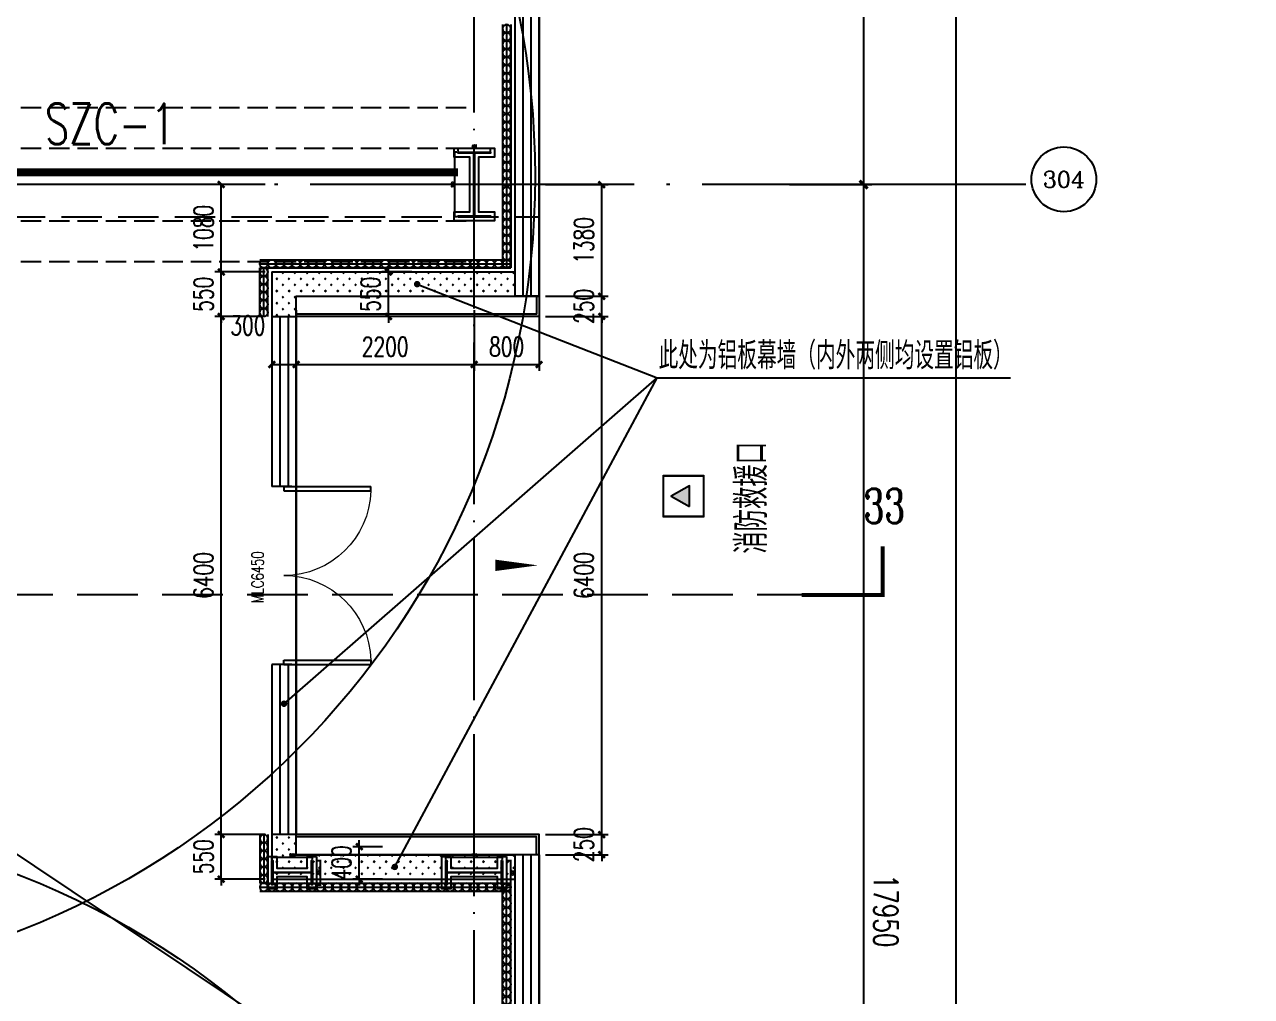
# Model space of a CAD drawing. Extents: x -1313754 to 847533, y 489853 to 941203.
# Drawn here: x -134410 to -119253, y 592740 to 604747 of the extents above; entities that cross this region are included whole.
import ezdxf
from ezdxf.enums import TextEntityAlignment as Align

# ---------------------------------------------------------------- set-up
doc = ezdxf.new("R2010")
doc.units = 0
doc.header["$LTSCALE"] = 1000
doc.header["$MEASUREMENT"] = 0
for name, pattern in [('CENTER', [2, 1.25, -0.25, 0.25, -0.25]), ('DASH', [0.35, 0.25, -0.1]), ('DOTE', [2.42, 2, -0.2, 0.02, -0.2])]:
    doc.linetypes.add(name, pattern=pattern)
doc.layers.get('Defpoints').update_dxf_attribs({"color": 210})
for name, color, linetype in [('10平面$0$WINDOW', 4, 'Continuous'), ('10平面$0$WINDOW_TEXT', 7, 'Continuous'), ('A-AXIS-D', 1, 'Continuous'), ('A-AXIS-DOTE', 14, 'DOTE'), ('A-AXIS-DP', 126, 'Continuous'), ('A-AXIS-SYMB', 3, 'Continuous'), ('A-CURTAIN', 134, 'Continuous'), ('A-HATCH-2', 251, 'Continuous'), ('A-HRAIL', 173, 'Continuous'), ('A-LIN-V', 9, 'Continuous'), ('A-TEXT', 61, 'Continuous'), ('A-WINDOW', 140, 'Continuous'), ('AS-COLN', 6, 'Continuous'), ('AS-WALL', 40, 'Continuous'), ('AS-结构边线层', 200, 'Continuous'), ('CURTWALL', 4, 'Continuous'), ('DIM_SYMB', 3, 'Continuous'), ('PUB_HATCH', 8, 'Continuous'), ('PUB_TEXT', 7, 'Continuous'), ('RP-N2-01$0$$0$A-WIND-J', 1, 'Continuous'), ('RP-N2-01$0$A-WIND-J', 3, 'Continuous'), ('SB_ZF消火栓', 10, 'Continuous'), ('SB_ZF消火栓M', 10, 'Continuous'), ('WINDOW', 4, 'Continuous')]:
    doc.layers.add(name, color=color, linetype=linetype)
doc.layers.add('THIN', color=7, linetype='Continuous', lineweight=0)
doc.layers.add('柱间支撑', color=6, linetype='CENTER', lineweight=0)
doc.styles.add('10平面$0$_TCH_WINDOW', font='SIMPLEX', dxfattribs={"height": 3.5, "bigfont": 'GBCBIG'})
doc.styles.add('_TCH_AXIS', font='COMPLEX', dxfattribs={"bigfont": 'GBCBIG'})
doc.styles.add('_TCH_DIM', font='SIMPLEX', dxfattribs={"bigfont": 'GBCBIG'})
doc.styles.add('_TCH_DIM_T3', font='SIMPLEX', dxfattribs={"width": 0.705882, "bigfont": 'GBCBIG'})
doc.styles.add('_TCH_LABEL', font='COMPLEX', dxfattribs={"bigfont": 'GBCBIG'})
doc.styles.add('A-DIM_T3', font='SIMPLEX', dxfattribs={"width": 0.705882, "bigfont": 'GBCBIG'})
doc.styles.add('TSSD_Rein', font='tj-romans1.shx', dxfattribs={"width": 0.7, "bigfont": 'tj-hztxt.shx'})
doc.dimstyles.new('_TCH_ARCH&&10', dxfattribs={"dimtxt": 29.75, "dimasz": 10, "dimexe": 10, "dimexo": 10, "dimgap": 12.625, "dimtad": 1, "dimdec": 0, "dimzin": 0, "dimdsep": 46, "dimtxsty": '_TCH_DIM_T3', "dimblk": 'ARCHTICK', "dimcen": 0.09, "dimclrt": 7, "dimazin": 2, "dimtfac": 1, "dimtdec": 0, "dimtix": 1, "dimtmove": 2, "dimatfit": 3, "dimfxl": 0, "dimtolj": 1, "dimtzin": 0, "dimarcsym": 0})
doc.dimstyles.new('_TCH_ARCH&&100', dxfattribs={"dimtxt": 297.5, "dimasz": 100, "dimexe": 100, "dimexo": 100, "dimgap": 126.25, "dimtad": 1, "dimdec": 0, "dimzin": 0, "dimdsep": 46, "dimtxsty": '_TCH_DIM_T3', "dimblk": 'ARCHTICK', "dimcen": 0.09, "dimclrt": 7, "dimazin": 2, "dimtfac": 1, "dimtdec": 0, "dimtix": 1, "dimtmove": 2, "dimatfit": 3, "dimfxl": 0, "dimtolj": 1, "dimtzin": 0, "dimarcsym": 0})
doc.dimstyles.new('_TCH_ARCH&&80', dxfattribs={"dimtxt": 238, "dimasz": 80, "dimexe": 80, "dimexo": 80, "dimgap": 101, "dimtad": 1, "dimdec": 0, "dimzin": 0, "dimdsep": 46, "dimtxsty": '_TCH_DIM_T3', "dimblk": 'ARCHTICK', "dimcen": 0.09, "dimclrt": 7, "dimazin": 2, "dimtfac": 1, "dimtdec": 0, "dimtix": 1, "dimtmove": 2, "dimatfit": 3, "dimfxl": 0, "dimtolj": 1, "dimtzin": 0, "dimarcsym": 0})
doc.dimstyles.new('A-DIM&&100', dxfattribs={"dimtxt": 297.5, "dimasz": 100, "dimexe": 100, "dimexo": 100, "dimgap": 126.25, "dimtad": 1, "dimdec": 0, "dimzin": 0, "dimdsep": 46, "dimtxsty": 'A-DIM_T3', "dimblk": 'ARCHTICK', "dimcen": 0.09, "dimclrt": 7, "dimazin": 2, "dimtfac": 1, "dimtdec": 0, "dimtix": 1, "dimtmove": 2, "dimatfit": 3, "dimfxl": 0, "dimtolj": 1, "dimtzin": 0, "dimarcsym": 0})
pattern_1 = [(45, (25.49, 21.51), (-75.000002, 75.000002), [24, -82.06602]), (135, (192.46, 21.51), (-75.000002, -75.000002), [24, -82.06602])]

# ---------------------------------------------------------------- blocks, each defined once
blk = doc.blocks.new('_ArchTick')
at = {"color": 0, "linetype": 'ByBlock', "const_width": 0.4}
blk.add_lwpolyline([(-0.5, -0.5), (0.5, 0.5)], dxfattribs=at)
blk = doc.blocks.new('*D1327')
at = {"layer": 'A-AXIS-D', "color": 0, "lineweight": -2}
for p, q in [((95776, -184100), (96792, -184100)), ((96692, -184100), (96692, -202050)), ((95776, -202050), (96792, -202050))]:
    blk.add_line(p, q, dxfattribs=at)
at = {"layer": 'Defpoints', "color": 0}
for p in [(95676, -184100), (95676, -202050), (96692, -202050)]:
    blk.add_point(p, dxfattribs=at)
at = {"layer": 'A-AXIS-D', "color": 0, "lineweight": -2, "xscale": 100, "yscale": 100, "zscale": 100}
for p, rotation in [((96692, -184100), 90), ((96692, -202050), 270)]:
    blk.add_blockref('_ArchTick', p, dxfattribs=dict(at, rotation=rotation))
at = {"layer": 'A-AXIS-D', "color": 7, "insert": (96967, -193075), "char_height": 297.5, "attachment_point": 5, "rotation": 270, "style": 'A-DIM_T3'}
blk.add_mtext('\\A1;17950', dxfattribs=at)
blk = doc.blocks.new('*D1328')
at = {"layer": 'A-AXIS-D', "color": 0, "lineweight": -2}
for p, q in [((95776, -202050), (96792, -202050)), ((96692, -202050), (96692, -220000)), ((95776, -220000), (96792, -220000))]:
    blk.add_line(p, q, dxfattribs=at)
at = {"layer": 'Defpoints', "color": 0}
for p in [(95676, -202050), (95676, -220000), (96692, -220000)]:
    blk.add_point(p, dxfattribs=at)
at = {"layer": 'A-AXIS-D', "color": 0, "lineweight": -2, "xscale": 100, "yscale": 100, "zscale": 100}
for p, rotation in [((96692, -202050), 90), ((96692, -220000), 270)]:
    blk.add_blockref('_ArchTick', p, dxfattribs=dict(at, rotation=rotation))
at = {"layer": 'A-AXIS-D', "color": 7, "insert": (96967, -211025), "char_height": 297.5, "attachment_point": 5, "rotation": 270, "style": 'A-DIM_T3'}
blk.add_mtext('\\A1;17950', dxfattribs=at)
blk = doc.blocks.new('*D1406')
at = {"layer": 'A-AXIS-D', "color": 0, "lineweight": -2}
for p, q in [((96036, -183400), (97932, -183400)), ((97832, -183400), (97832, -256600)), ((96036, -256600), (97932, -256600))]:
    blk.add_line(p, q, dxfattribs=at)
at = {"layer": 'Defpoints', "color": 0}
for p in [(95936, -183400), (95936, -256600), (97832, -256600)]:
    blk.add_point(p, dxfattribs=at)
at = {"layer": 'A-AXIS-D', "color": 0, "lineweight": -2, "xscale": 100, "yscale": 100, "zscale": 100}
for p, rotation in [((97832, -183400), 90), ((97832, -256600), 270)]:
    blk.add_blockref('_ArchTick', p, dxfattribs=dict(at, rotation=rotation))
at = {"layer": 'A-AXIS-D', "color": 7, "insert": (98107, -220000), "char_height": 297.5, "attachment_point": 5, "rotation": 270, "style": '_TCH_DIM_T3'}
blk.add_mtext('\\A1;73200', dxfattribs=at)
blk = doc.blocks.new('43243')
at = {"layer": 'AS-结构边线层'}
blk.add_lwpolyline([(-155994, 548520), (-146454, 548520), (-146454, 549070), (-144354, 549070), (-144354, 548520), (-128354, 548520), (-128354, 548810), (-128054, 548810), (-128054, 561350), (-131054, 561350), (-131054, 565490), (-128054, 565490), (-128054, 594490), (-131055, 594490), (-131055, 601390), (-128054, 601390), (-128054, 621120), (-128354, 621120), (-144354, 621120), (-144354, 620570), (-146454, 620570), (-146454, 621120), (-155994, 621120)], dxfattribs=at)
blk = doc.blocks.new('4324324')
at = {"layer": 'A-HATCH-2', "linetype": 'DASH'}
for p, q in [((-294754.2, 603720.1), (-128854.2, 603720.1)), ((-294754.2, 603220.1), (-128854.2, 603220.1)), ((-294754.2, 602320), (-128854.2, 602320)), ((-294754.2, 601820), (-128854.2, 601820))]:
    blk.add_line(p, q, dxfattribs=at)
blk = doc.blocks.new('*D1767')
at = {"layer": 'A-AXIS-DP', "color": 0, "lineweight": -2}
for p, q in [((-165054, 621030), (-165054, 621079)), ((-165054, 621069), (-164654, 621069)), ((-164654, 621030), (-164654, 621079))]:
    blk.add_line(p, q, dxfattribs=at)
at = {"layer": 'Defpoints', "color": 0}
for p in [(-165054, 621020), (-164654, 621069), (-164654, 621020)]:
    blk.add_point(p, dxfattribs=at)
at = {"layer": 'A-AXIS-DP', "color": 0, "lineweight": -2, "xscale": 10, "yscale": 10, "zscale": 10, "rotation": 180}
blk.add_blockref('_ArchTick', (-165054, 621069), dxfattribs=at)
at = {"layer": 'A-AXIS-DP', "color": 0, "lineweight": -2, "xscale": 10, "yscale": 10, "zscale": 10}
blk.add_blockref('_ArchTick', (-164654, 621069), dxfattribs=at)
at = {"layer": 'A-AXIS-DP', "color": 7, "insert": (-164854, 621096), "char_height": 29.8, "attachment_point": 5, "style": '_TCH_DIM_T3'}
blk.add_mtext('\\A1;400', dxfattribs=at)
blk = doc.blocks.new('*D1768')
at = {"layer": 'A-AXIS-DP', "color": 0, "lineweight": -2}
for p, q in [((-165064, 621020), (-165105, 621020)), ((-165095, 620220), (-165095, 621020)), ((-165064, 620220), (-165105, 620220))]:
    blk.add_line(p, q, dxfattribs=at)
at = {"layer": 'Defpoints', "color": 0}
for p in [(-165095, 621020), (-165054, 621020), (-165054, 620220)]:
    blk.add_point(p, dxfattribs=at)
at = {"layer": 'A-AXIS-DP', "color": 0, "lineweight": -2, "xscale": 10, "yscale": 10, "zscale": 10}
for p, rotation in [((-165095, 621020), 90), ((-165095, 620220), 270)]:
    blk.add_blockref('_ArchTick', p, dxfattribs=dict(at, rotation=rotation))
at = {"layer": 'A-AXIS-DP', "color": 7, "insert": (-165123, 620620), "char_height": 29.8, "attachment_point": 5, "rotation": 90, "style": '_TCH_DIM_T3'}
blk.add_mtext('\\A1;800', dxfattribs=at)
blk = doc.blocks.new('*D1765')
at = {"layer": 'A-AXIS-DP', "color": 0, "lineweight": -2}
for p, q in [((-195790, 766880), (-195790, 766929)), ((-195490, 766880), (-195490, 766929)), ((-195790, 766919), (-195490, 766919))]:
    blk.add_line(p, q, dxfattribs=at)
at = {"layer": 'Defpoints', "color": 0}
for p in [(-195790, 766870), (-195490, 766919), (-195490, 766870)]:
    blk.add_point(p, dxfattribs=at)
at = {"layer": 'A-AXIS-DP', "color": 0, "lineweight": -2, "xscale": 10, "yscale": 10, "zscale": 10, "rotation": 180}
blk.add_blockref('_ArchTick', (-195790, 766919), dxfattribs=at)
at = {"layer": 'A-AXIS-DP', "color": 0, "lineweight": -2, "xscale": 10, "yscale": 10, "zscale": 10}
blk.add_blockref('_ArchTick', (-195490, 766919), dxfattribs=at)
at = {"layer": 'A-AXIS-DP', "color": 7, "insert": (-195640, 766946), "char_height": 29.8, "attachment_point": 5, "style": '_TCH_DIM_T3'}
blk.add_mtext('\\A1;300', dxfattribs=at)
blk = doc.blocks.new('*D1766')
at = {"layer": 'A-AXIS-DP', "color": 0, "lineweight": -2}
for p, q in [((-195800, 766820), (-195841, 766820)), ((-195831, 766120), (-195831, 766820)), ((-195800, 766120), (-195841, 766120))]:
    blk.add_line(p, q, dxfattribs=at)
at = {"layer": 'Defpoints', "color": 0}
for p in [(-195831, 766820), (-195790, 766820), (-195790, 766120)]:
    blk.add_point(p, dxfattribs=at)
at = {"layer": 'A-AXIS-DP', "color": 0, "lineweight": -2, "xscale": 10, "yscale": 10, "zscale": 10}
for p, rotation in [((-195831, 766820), 90), ((-195831, 766120), 270)]:
    blk.add_blockref('_ArchTick', p, dxfattribs=dict(at, rotation=rotation))
at = {"layer": 'A-AXIS-DP', "color": 7, "insert": (-195859, 766470), "char_height": 29.8, "attachment_point": 5, "rotation": 90, "style": '_TCH_DIM_T3'}
blk.add_mtext('\\A1;700', dxfattribs=at)
blk = doc.blocks.new('*D1769')
at = {"layer": 'A-AXIS-DP', "color": 0, "lineweight": -2}
for p, q in [((-130794, 594420), (-130745, 594420)), ((-130755, 594120), (-130755, 594420)), ((-130794, 594120), (-130745, 594120))]:
    blk.add_line(p, q, dxfattribs=at)
at = {"layer": 'Defpoints', "color": 0}
for p in [(-130804, 594420), (-130755, 594420), (-130804, 594120)]:
    blk.add_point(p, dxfattribs=at)
at = {"layer": 'A-AXIS-DP', "color": 0, "lineweight": -2, "xscale": 10, "yscale": 10, "zscale": 10}
for p, rotation in [((-130755, 594420), 90), ((-130755, 594120), 270)]:
    blk.add_blockref('_ArchTick', p, dxfattribs=dict(at, rotation=rotation))
at = {"layer": 'A-AXIS-DP', "color": 7, "insert": (-130783, 594270), "char_height": 29.8, "attachment_point": 5, "rotation": 90, "style": '_TCH_DIM_T3'}
blk.add_mtext('\\A1;300', dxfattribs=at)
blk = doc.blocks.new('*D1770')
at = {"layer": 'A-AXIS-DP', "color": 0, "lineweight": -2}
for p, q in [((-131354, 594430), (-131354, 594471)), ((-131354, 594461), (-130854, 594461)), ((-130854, 594430), (-130854, 594471))]:
    blk.add_line(p, q, dxfattribs=at)
at = {"layer": 'Defpoints', "color": 0}
for p in [(-130854, 594461), (-131354, 594420), (-130854, 594420)]:
    blk.add_point(p, dxfattribs=at)
at = {"layer": 'A-AXIS-DP', "color": 0, "lineweight": -2, "xscale": 10, "yscale": 10, "zscale": 10, "rotation": 180}
blk.add_blockref('_ArchTick', (-131354, 594461), dxfattribs=at)
at = {"layer": 'A-AXIS-DP', "color": 0, "lineweight": -2, "xscale": 10, "yscale": 10, "zscale": 10}
blk.add_blockref('_ArchTick', (-130854, 594461), dxfattribs=at)
at = {"layer": 'A-AXIS-DP', "color": 7, "insert": (-131104, 594489), "char_height": 29.8, "attachment_point": 5, "style": '_TCH_DIM_T3'}
blk.add_mtext('\\A1;500', dxfattribs=at)
blk = doc.blocks.new('RP-N2-01$0$$0$xfjy')
at = {"layer": 'RP-N2-01$0$$0$A-WIND-J'}
h = blk.add_hatch(color=256, dxfattribs=at)
h.dxf.hatch_style = 1
h.paths.add_polyline_path([(1141876, -26214), (1142135, -26214), (1142005, -25989)])
at = {"layer": 'RP-N2-01$0$$0$A-WIND-J', "const_width": 25}
blk.add_lwpolyline([(1141755, -25889), (1141755, -26389), (1142255, -26389), (1142255, -25889)], close=True, dxfattribs=at)
at = {"layer": 'RP-N2-01$0$$0$A-WIND-J'}
for points in [[(1141755, -26389), (1142255, -26389), (1142255, -25889), (1141755, -25889)], [(1141876, -26214), (1142135, -26214), (1142005, -25989)]]:
    blk.add_lwpolyline(points, close=True, dxfattribs=at)
blk = doc.blocks.new('RP-N2-01$0$xfjy')
at = {"layer": 'RP-N2-01$0$$0$A-WIND-J'}
blk.add_blockref('RP-N2-01$0$$0$xfjy', (0, 0), dxfattribs=at)
blk = doc.blocks.new('1232')
at = {"layer": 'RP-N2-01$0$A-WIND-J', "rotation": 90}
blk.add_blockref('RP-N2-01$0$xfjy', (-152409, -543085, 0), dxfattribs=at)
at = {"layer": 'A-TEXT', "style": '_TCH_DIM'}
blk.add_text('消防救援口', height=384.1, rotation=90, dxfattribs=at).set_placement((-125237, 598209, 0))
blk = doc.blocks.new('23124232432')
at = {"layer": '柱间支撑', "const_width": 100}
blk.add_lwpolyline([(-129054, 602920), (-137654, 602920)], dxfattribs=at)
at = {"layer": 'THIN', "style": 'TSSD_Rein', "width": 0.7}
blk.add_text('SZC-1', height=500, dxfattribs=at).set_placement((-133354, 603120), align=Align.BOTTOM_CENTER)
blk = doc.blocks.new('99平面图例外参$0$$LinePat$圆环')
for points in [[(0, 150), (300, 150)], [(0, 0), (300, 0)], [(0, -150), (300, -150)]]:
    blk.add_lwpolyline(points)
at = {"color": 0}
blk.add_circle((150, 0), 150, dxfattribs=at)
blk = doc.blocks.new('34242343243')
at = {"layer": 'A-HRAIL'}
for p, xscale, yscale, zscale, rotation in [((-128454, 604747), -0.3341019207554806, 0.3333333333333333, 0.3333333333333333, 90), ((-128454, 604647), -0.3341019207554806, 0.3333333333333333, 0.3333333333333333, 90), ((-128454, 604546), -0.3341019207554806, 0.3333333333333333, 0.3333333333333333, 90), ((-128454, 604446), -0.3341019207554806, 0.3333333333333333, 0.3333333333333333, 90), ((-128454, 604346), -0.3341019207554806, 0.3333333333333333, 0.3333333333333333, 90), ((-128454, 604246), -0.3341019207554806, 0.3333333333333333, 0.3333333333333333, 90), ((-128454, 604146), -0.3341019207554806, 0.3333333333333333, 0.3333333333333333, 90), ((-128454, 604045), -0.3341019207554806, 0.3333333333333333, 0.3333333333333333, 90), ((-128454, 603945), -0.3341019207554806, 0.3333333333333333, 0.3333333333333333, 90), ((-128454, 603845), -0.3341019207554806, 0.3333333333333333, 0.3333333333333333, 90), ((-128454, 603745), -0.3341019207554806, 0.3333333333333333, 0.3333333333333333, 90), ((-128454, 603644), -0.3341019207554806, 0.3333333333333333, 0.3333333333333333, 90), ((-128454, 603544), -0.3341019207554806, 0.3333333333333333, 0.3333333333333333, 90), ((-128454, 603444), -0.3341019207554806, 0.3333333333333333, 0.3333333333333333, 90), ((-128454, 603344), -0.3341019207554806, 0.3333333333333333, 0.3333333333333333, 90), ((-128454, 603243), -0.3341019207554806, 0.3333333333333333, 0.3333333333333333, 90), ((-128454, 603143), -0.3341019207554806, 0.3333333333333333, 0.3333333333333333, 90), ((-128454, 603043), -0.3341019207554806, 0.3333333333333333, 0.3333333333333333, 90), ((-128454, 602943), -0.3341019207554806, 0.3333333333333333, 0.3333333333333333, 90), ((-128454, 602843), -0.3341019207554806, 0.3333333333333333, 0.3333333333333333, 90), ((-128454, 602742), -0.3341019207554806, 0.3333333333333333, 0.3333333333333333, 90), ((-128454, 602642), -0.3341019207554806, 0.3333333333333333, 0.3333333333333333, 90), ((-128454, 602542), -0.3341019207554806, 0.3333333333333333, 0.3333333333333333, 90), ((-128454, 602442), -0.3341019207554806, 0.3333333333333333, 0.3333333333333333, 90), ((-128454, 602341), -0.3341019207554806, 0.3333333333333333, 0.3333333333333333, 90), ((-128454, 602241), -0.3341019207554806, 0.3333333333333333, 0.3333333333333333, 90), ((-128454, 602141), -0.3341019207554806, 0.3333333333333333, 0.3333333333333333, 90), ((-128454, 602041), -0.3341019207554806, 0.3333333333333333, 0.3333333333333333, 90), ((-128454, 601940), -0.3341019207554806, 0.3333333333333333, 0.3333333333333333, 90), ((-131454, 601640), 0.3333333327368342, 0.3333333327368342, 0.3333333327368342, 90), ((-128454, 601840), -0.3341019207554806, 0.3333333333333333, 0.3333333333333333, 90), ((-131454, 601540), 0.3333333327368342, 0.3333333327368342, 0.3333333327368342, 90), ((-131454, 601440), 0.3333333327368342, 0.3333333327368342, 0.3333333327368342, 90), ((-131454, 601340), 0.3333333327368342, 0.3333333327368342, 0.3333333327368342, 90), ((-131454, 601240), 0.3333333327368342, 0.3333333327368342, 0.3333333327368342, 90), ((-131454, 601140), 0.3333333327368342, 0.3333333327368342, 0.3333333327368342, 90), ((-131454, 594740), -0.3333333327520975, 0.3333333333333333, 0.3333333333333333, 90), ((-131454, 594640), -0.3333333327520975, 0.3333333333333333, 0.3333333333333333, 90), ((-131454, 594540), -0.3333333327520975, 0.3333333333333333, 0.3333333333333333, 90), ((-131454, 594440), -0.3333333327520975, 0.3333333333333333, 0.3333333333333333, 90), ((-131454, 594340), -0.3333333327520975, 0.3333333333333333, 0.3333333333333333, 90), ((-131454, 594240), -0.3333333327520975, 0.3333333333333333, 0.3333333333333333, 90), ((-131504, 594090), -0.333333326702653, 0.3333333333333333, 0.3333333333333333, 180), ((-131404, 594090), -0.333333326702653, 0.3333333333333333, 0.3333333333333333, 180), ((-131304, 594090), -0.333333326702653, 0.3333333333333333, 0.3333333333333333, 180), ((-131204, 594090), -0.333333326702653, 0.3333333333333333, 0.3333333333333333, 180), ((-131104, 594090), -0.333333326702653, 0.3333333333333333, 0.3333333333333333, 180), ((-131004, 594090), -0.333333326702653, 0.3333333333333333, 0.3333333333333333, 180), ((-130904, 594090), -0.333333326702653, 0.3333333333333333, 0.3333333333333333, 180), ((-130804, 594090), -0.333333326702653, 0.3333333333333333, 0.3333333333333333, 180), ((-130704, 594090), -0.333333326702653, 0.3333333333333333, 0.3333333333333333, 180), ((-130604, 594090), -0.333333326702653, 0.3333333333333333, 0.3333333333333333, 180), ((-130504, 594090), -0.333333326702653, 0.3333333333333333, 0.3333333333333333, 180), ((-130404, 594090), -0.333333326702653, 0.3333333333333333, 0.3333333333333333, 180), ((-130304, 594090), -0.333333326702653, 0.3333333333333333, 0.3333333333333333, 180), ((-130204, 594090), -0.333333326702653, 0.3333333333333333, 0.3333333333333333, 180), ((-130104, 594090), -0.333333326702653, 0.3333333333333333, 0.3333333333333333, 180), ((-130004, 594090), -0.333333326702653, 0.3333333333333333, 0.3333333333333333, 180), ((-129904, 594090), -0.333333326702653, 0.3333333333333333, 0.3333333333333333, 180), ((-129804, 594090), -0.333333326702653, 0.3333333333333333, 0.3333333333333333, 180), ((-129704, 594090), -0.333333326702653, 0.3333333333333333, 0.3333333333333333, 180), ((-129604, 594090), -0.333333326702653, 0.3333333333333333, 0.3333333333333333, 180), ((-129504, 594090), -0.333333326702653, 0.3333333333333333, 0.3333333333333333, 180), ((-129404, 594090), -0.333333326702653, 0.3333333333333333, 0.3333333333333333, 180), ((-129304, 594090), -0.333333326702653, 0.3333333333333333, 0.3333333333333333, 180), ((-129204, 594090), -0.333333326702653, 0.3333333333333333, 0.3333333333333333, 180), ((-129104, 594090), -0.333333326702653, 0.3333333333333333, 0.3333333333333333, 180), ((-129004, 594090), -0.333333326702653, 0.3333333333333333, 0.3333333333333333, 180), ((-128904, 594090), -0.333333326702653, 0.3333333333333333, 0.3333333333333333, 180), ((-128804, 594090), -0.333333326702653, 0.3333333333333333, 0.3333333333333333, 180), ((-128704, 594090), -0.333333326702653, 0.3333333333333333, 0.3333333333333333, 180), ((-128604, 594090), -0.333333326702653, 0.3333333333333333, 0.3333333333333333, 180), ((-128454, 594040), 0.3333686689378101, 0.3333333333333333, 0.3333333333333333, 90), ((-128504, 594090), -0.333333326702653, 0.3333333333333333, 0.3333333333333333, 180), ((-128454, 593940), 0.3333686689378101, 0.3333333333333333, 0.3333333333333333, 90), ((-128454, 593840), 0.3333686689378101, 0.3333333333333333, 0.3333333333333333, 90), ((-128454, 593740), 0.3333686689378101, 0.3333333333333333, 0.3333333333333333, 90), ((-128454, 593640), 0.3333686689378101, 0.3333333333333333, 0.3333333333333333, 90), ((-128454, 593540), 0.3333686689378101, 0.3333333333333333, 0.3333333333333333, 90), ((-128454, 593440), 0.3333686689378101, 0.3333333333333333, 0.3333333333333333, 90), ((-128454, 593340), 0.3333686689378101, 0.3333333333333333, 0.3333333333333333, 90), ((-128454, 593240), 0.3333686689378101, 0.3333333333333333, 0.3333333333333333, 90), ((-128454, 593140), 0.3333686689378101, 0.3333333333333333, 0.3333333333333333, 90), ((-128454, 593040), 0.3333686689378101, 0.3333333333333333, 0.3333333333333333, 90), ((-128454, 592940), 0.3333686689378101, 0.3333333333333333, 0.3333333333333333, 90), ((-128454, 592840), 0.3333686689378101, 0.3333333333333333, 0.3333333333333333, 90), ((-128454, 592740), 0.3333686689378101, 0.3333333333333333, 0.3333333333333333, 90), ((-128454, 592640), 0.3333686689378101, 0.3333333333333333, 0.3333333333333333, 90)]:
    blk.add_blockref('99平面图例外参$0$$LinePat$圆环', p, dxfattribs=dict(at, xscale=xscale, yscale=yscale, zscale=zscale, rotation=rotation))
at = {"layer": 'A-HRAIL', "xscale": 0.333333326702653, "yscale": 0.333333326702653, "zscale": 0.333333326702653}
for p in [(-131504, 601790), (-131404, 601790), (-131304, 601790), (-131204, 601790), (-131104, 601790), (-131004, 601790), (-130904, 601790), (-130804, 601790), (-130704, 601790), (-130604, 601790), (-130504, 601790), (-130404, 601790), (-130304, 601790), (-130204, 601790), (-130104, 601790), (-130004, 601790), (-129904, 601790), (-129804, 601790), (-129704, 601790), (-129604, 601790), (-129504, 601790), (-129404, 601790), (-129304, 601790), (-129204, 601790), (-129104, 601790), (-129004, 601790), (-128904, 601790), (-128804, 601790), (-128704, 601790), (-128604, 601790), (-128504, 601790)]:
    blk.add_blockref('99平面图例外参$0$$LinePat$圆环', p, dxfattribs=at)
blk = doc.blocks.new('A$C5D961328')
at = {"layer": 'A-LIN-V', "ltscale": 500}
blk.add_circle((350, 40), 10001, dxfattribs=at)
blk = doc.blocks.new('we42342343234')
at = {"layer": 'SB_ZF消火栓M', "rotation": 90}
for p in [(-138064, 602520), (-138064, 584570)]:
    blk.add_blockref('A$C5D961328', p, dxfattribs=at)
blk = doc.blocks.new('234243242332')
at = {"layer": 'SB_ZF消火栓'}
blk.add_blockref('we42342343234', (0, 0), dxfattribs=at)
blk = doc.blocks.new('*D165')
at = {"layer": 'A-AXIS-DP', "color": 0, "lineweight": -2}
for p, q in [((-129915, 601690), (-129915, 601770)), ((-129627, 601690), (-129995, 601690)), ((-129915, 601140), (-129915, 601690)), ((-129627, 601140), (-129995, 601140)), ((-129915, 601140), (-129915, 601060))]:
    blk.add_line(p, q, dxfattribs=at)
at = {"layer": 'Defpoints', "color": 0}
for p in [(-129915, 601690), (-129547, 601690), (-129547, 601140)]:
    blk.add_point(p, dxfattribs=at)
at = {"layer": 'A-AXIS-DP', "color": 0, "lineweight": -2, "xscale": 80, "yscale": 80, "zscale": 80}
for p, rotation in [((-129915, 601690), 270), ((-129915, 601140), 90)]:
    blk.add_blockref('_ArchTick', p, dxfattribs=dict(at, rotation=rotation))
at = {"layer": 'A-AXIS-DP', "color": 7, "insert": (-130135, 601415), "char_height": 238, "attachment_point": 5, "rotation": 90, "style": '_TCH_DIM_T3'}
blk.add_mtext('\\A1;550', dxfattribs=at)
blk = doc.blocks.new('*D166')
at = {"layer": 'A-AXIS-DP', "color": 0, "lineweight": -2}
for p, q in [((-130275, 594590), (-130275, 594670)), ((-129986, 594590), (-130355, 594590)), ((-130275, 594190), (-130275, 594590)), ((-129986, 594190), (-130355, 594190)), ((-130275, 594190), (-130275, 594110))]:
    blk.add_line(p, q, dxfattribs=at)
at = {"layer": 'Defpoints', "color": 0}
for p in [(-130275, 594590), (-129906, 594590), (-129906, 594190)]:
    blk.add_point(p, dxfattribs=at)
at = {"layer": 'A-AXIS-DP', "color": 0, "lineweight": -2, "xscale": 80, "yscale": 80, "zscale": 80}
for p, rotation in [((-130275, 594590), 270), ((-130275, 594190), 90)]:
    blk.add_blockref('_ArchTick', p, dxfattribs=dict(at, rotation=rotation))
at = {"layer": 'A-AXIS-DP', "color": 7, "insert": (-130495, 594390), "char_height": 238, "attachment_point": 5, "rotation": 90, "style": '_TCH_DIM_T3'}
blk.add_mtext('\\A1;400', dxfattribs=at)
blk = doc.blocks.new('*D647')
at = {"layer": 'A-AXIS-DP', "color": 0, "lineweight": -2}
for p, q in [((-127280, 594740), (-127280, 594820)), ((-127974, 594740), (-127200, 594740)), ((-127280, 594490), (-127280, 594740)), ((-127974, 594490), (-127200, 594490)), ((-127280, 594490), (-127280, 594410))]:
    blk.add_line(p, q, dxfattribs=at)
at = {"layer": 'Defpoints', "color": 0}
for p in [(-128054, 594740), (-127280, 594740), (-128054, 594490)]:
    blk.add_point(p, dxfattribs=at)
at = {"layer": 'A-AXIS-DP', "color": 0, "lineweight": -2, "xscale": 80, "yscale": 80, "zscale": 80}
for p, rotation in [((-127280, 594740), 270), ((-127280, 594490), 90)]:
    blk.add_blockref('_ArchTick', p, dxfattribs=dict(at, rotation=rotation))
at = {"layer": 'A-AXIS-DP', "color": 7, "insert": (-127500, 594615), "char_height": 238, "attachment_point": 5, "rotation": 90, "style": '_TCH_DIM_T3'}
blk.add_mtext('\\A1;250', dxfattribs=at)
blk = doc.blocks.new('*D648')
at = {"layer": 'A-AXIS-DP', "color": 0, "lineweight": -2}
for p, q in [((-127974, 601140), (-127200, 601140)), ((-127280, 594740), (-127280, 601140)), ((-127974, 594740), (-127200, 594740))]:
    blk.add_line(p, q, dxfattribs=at)
at = {"layer": 'Defpoints', "color": 0}
for p in [(-128054, 601140), (-127280, 601140), (-128054, 594740)]:
    blk.add_point(p, dxfattribs=at)
at = {"layer": 'A-AXIS-DP', "color": 0, "lineweight": -2, "xscale": 80, "yscale": 80, "zscale": 80}
for p, rotation in [((-127280, 601140), 90), ((-127280, 594740), 270)]:
    blk.add_blockref('_ArchTick', p, dxfattribs=dict(at, rotation=rotation))
at = {"layer": 'A-AXIS-DP', "color": 7, "insert": (-127500, 597940), "char_height": 238, "attachment_point": 5, "rotation": 90, "style": '_TCH_DIM_T3'}
blk.add_mtext('\\A1;6400', dxfattribs=at)
blk = doc.blocks.new('*D649')
at = {"layer": 'A-AXIS-DP', "color": 0, "lineweight": -2}
for p, q in [((-127280, 601390), (-127280, 601470)), ((-127974, 601390), (-127200, 601390)), ((-127280, 601140), (-127280, 601390)), ((-127974, 601140), (-127200, 601140)), ((-127280, 601140), (-127280, 601060))]:
    blk.add_line(p, q, dxfattribs=at)
at = {"layer": 'Defpoints', "color": 0}
for p in [(-128054, 601390), (-127280, 601390), (-128054, 601140)]:
    blk.add_point(p, dxfattribs=at)
at = {"layer": 'A-AXIS-DP', "color": 0, "lineweight": -2, "xscale": 80, "yscale": 80, "zscale": 80}
for p, rotation in [((-127280, 601390), 270), ((-127280, 601140), 90)]:
    blk.add_blockref('_ArchTick', p, dxfattribs=dict(at, rotation=rotation))
at = {"layer": 'A-AXIS-DP', "color": 7, "insert": (-127500, 601265), "char_height": 238, "attachment_point": 5, "rotation": 90, "style": '_TCH_DIM_T3'}
blk.add_mtext('\\A1;250', dxfattribs=at)
blk = doc.blocks.new('*D650')
at = {"layer": 'A-AXIS-DP', "color": 0, "lineweight": -2}
for p, q in [((-127974, 602770), (-127200, 602770)), ((-127280, 601390), (-127280, 602770)), ((-127974, 601390), (-127200, 601390))]:
    blk.add_line(p, q, dxfattribs=at)
at = {"layer": 'Defpoints', "color": 0}
for p in [(-128054, 602770), (-127280, 602770), (-128054, 601390)]:
    blk.add_point(p, dxfattribs=at)
at = {"layer": 'A-AXIS-DP', "color": 0, "lineweight": -2, "xscale": 80, "yscale": 80, "zscale": 80}
for p, rotation in [((-127280, 602770), 90), ((-127280, 601390), 270)]:
    blk.add_blockref('_ArchTick', p, dxfattribs=dict(at, rotation=rotation))
at = {"layer": 'A-AXIS-DP', "color": 7, "insert": (-127500, 602080), "char_height": 238, "attachment_point": 5, "rotation": 90, "style": '_TCH_DIM_T3'}
blk.add_mtext('\\A1;1380', dxfattribs=at)
blk = doc.blocks.new('*D759')
at = {"layer": 'A-AXIS-DP', "color": 0, "lineweight": -2}
for p, q in [((-131435, 602770), (-132060, 602770)), ((-131980, 601690), (-131980, 602770)), ((-131435, 601690), (-132060, 601690))]:
    blk.add_line(p, q, dxfattribs=at)
at = {"layer": 'Defpoints', "color": 0}
for p in [(-131980, 602770), (-131355, 602770), (-131355, 601690)]:
    blk.add_point(p, dxfattribs=at)
at = {"layer": 'A-AXIS-DP', "color": 0, "lineweight": -2, "xscale": 80, "yscale": 80, "zscale": 80}
for p, rotation in [((-131980, 602770), 90), ((-131980, 601690), 270)]:
    blk.add_blockref('_ArchTick', p, dxfattribs=dict(at, rotation=rotation))
at = {"layer": 'A-AXIS-DP', "color": 7, "insert": (-132200, 602230), "char_height": 238, "attachment_point": 5, "rotation": 90, "style": '_TCH_DIM_T3'}
blk.add_mtext('\\A1;1080', dxfattribs=at)
blk = doc.blocks.new('*D760')
at = {"layer": 'A-AXIS-DP', "color": 0, "lineweight": -2}
for p, q in [((-131980, 601690), (-131980, 601770)), ((-131435, 601690), (-132060, 601690)), ((-131980, 601140), (-131980, 601690)), ((-131435, 601140), (-132060, 601140)), ((-131980, 601140), (-131980, 601060))]:
    blk.add_line(p, q, dxfattribs=at)
at = {"layer": 'Defpoints', "color": 0}
for p in [(-131980, 601690), (-131355, 601690), (-131355, 601140)]:
    blk.add_point(p, dxfattribs=at)
at = {"layer": 'A-AXIS-DP', "color": 0, "lineweight": -2, "xscale": 80, "yscale": 80, "zscale": 80}
for p, rotation in [((-131980, 601690), 270), ((-131980, 601140), 90)]:
    blk.add_blockref('_ArchTick', p, dxfattribs=dict(at, rotation=rotation))
at = {"layer": 'A-AXIS-DP', "color": 7, "insert": (-132200, 601415), "char_height": 238, "attachment_point": 5, "rotation": 90, "style": '_TCH_DIM_T3'}
blk.add_mtext('\\A1;550', dxfattribs=at)
blk = doc.blocks.new('*D761')
at = {"layer": 'A-AXIS-DP', "color": 0, "lineweight": -2}
for p, q in [((-131435, 601140), (-132060, 601140)), ((-131980, 594740), (-131980, 601140)), ((-131435, 594740), (-132060, 594740))]:
    blk.add_line(p, q, dxfattribs=at)
at = {"layer": 'Defpoints', "color": 0}
for p in [(-131980, 601140), (-131355, 601140), (-131355, 594740)]:
    blk.add_point(p, dxfattribs=at)
at = {"layer": 'A-AXIS-DP', "color": 0, "lineweight": -2, "xscale": 80, "yscale": 80, "zscale": 80}
for p, rotation in [((-131980, 601140), 90), ((-131980, 594740), 270)]:
    blk.add_blockref('_ArchTick', p, dxfattribs=dict(at, rotation=rotation))
at = {"layer": 'A-AXIS-DP', "color": 7, "insert": (-132200, 597940), "char_height": 238, "attachment_point": 5, "rotation": 90, "style": '_TCH_DIM_T3'}
blk.add_mtext('\\A1;6400', dxfattribs=at)
blk = doc.blocks.new('*D762')
at = {"layer": 'A-AXIS-DP', "color": 0, "lineweight": -2}
for p, q in [((-131980, 594740), (-131980, 594820)), ((-131435, 594740), (-132060, 594740)), ((-131980, 594190), (-131980, 594740)), ((-131435, 594190), (-132060, 594190)), ((-131980, 594190), (-131980, 594110))]:
    blk.add_line(p, q, dxfattribs=at)
at = {"layer": 'Defpoints', "color": 0}
for p in [(-131980, 594740), (-131355, 594740), (-131355, 594190)]:
    blk.add_point(p, dxfattribs=at)
at = {"layer": 'A-AXIS-DP', "color": 0, "lineweight": -2, "xscale": 80, "yscale": 80, "zscale": 80}
for p, rotation in [((-131980, 594740), 270), ((-131980, 594190), 90)]:
    blk.add_blockref('_ArchTick', p, dxfattribs=dict(at, rotation=rotation))
at = {"layer": 'A-AXIS-DP', "color": 7, "insert": (-132200, 594465), "char_height": 238, "attachment_point": 5, "rotation": 90, "style": '_TCH_DIM_T3'}
blk.add_mtext('\\A1;550', dxfattribs=at)
blk = doc.blocks.new('*D763')
at = {"layer": 'A-AXIS-DP', "color": 0, "lineweight": -2}
for p, q in [((-128854, 601220), (-128854, 600467)), ((-128054, 601220), (-128054, 600467)), ((-128854, 600547), (-128054, 600547))]:
    blk.add_line(p, q, dxfattribs=at)
at = {"layer": 'Defpoints', "color": 0}
for p in [(-128854, 601300), (-128054, 601300), (-128054, 600547)]:
    blk.add_point(p, dxfattribs=at)
at = {"layer": 'A-AXIS-DP', "color": 0, "lineweight": -2, "xscale": 80, "yscale": 80, "zscale": 80, "rotation": 180}
blk.add_blockref('_ArchTick', (-128854, 600547), dxfattribs=at)
at = {"layer": 'A-AXIS-DP', "color": 0, "lineweight": -2, "xscale": 80, "yscale": 80, "zscale": 80}
blk.add_blockref('_ArchTick', (-128054, 600547), dxfattribs=at)
at = {"layer": 'A-AXIS-DP', "color": 7, "insert": (-128454, 600767), "char_height": 238, "attachment_point": 5, "style": '_TCH_DIM_T3'}
blk.add_mtext('\\A1;800', dxfattribs=at)
blk = doc.blocks.new('*D764')
at = {"layer": 'A-AXIS-DP', "color": 0, "lineweight": -2}
for p, q in [((-131054, 601220), (-131054, 600467)), ((-128854, 601220), (-128854, 600467)), ((-131054, 600547), (-128854, 600547))]:
    blk.add_line(p, q, dxfattribs=at)
at = {"layer": 'Defpoints', "color": 0}
for p in [(-131054, 601300), (-128854, 601300), (-128854, 600547)]:
    blk.add_point(p, dxfattribs=at)
at = {"layer": 'A-AXIS-DP', "color": 0, "lineweight": -2, "xscale": 80, "yscale": 80, "zscale": 80, "rotation": 180}
blk.add_blockref('_ArchTick', (-131054, 600547), dxfattribs=at)
at = {"layer": 'A-AXIS-DP', "color": 0, "lineweight": -2, "xscale": 80, "yscale": 80, "zscale": 80}
blk.add_blockref('_ArchTick', (-128854, 600547), dxfattribs=at)
at = {"layer": 'A-AXIS-DP', "color": 7, "insert": (-129954, 600767), "char_height": 238, "attachment_point": 5, "style": '_TCH_DIM_T3'}
blk.add_mtext('\\A1;2200', dxfattribs=at)
blk = doc.blocks.new('*D765')
at = {"layer": 'A-AXIS-DP', "color": 0, "lineweight": -2}
for p, q in [((-131355, 601220), (-131355, 600467)), ((-131054, 601220), (-131054, 600467)), ((-131355, 600547), (-131054, 600547))]:
    blk.add_line(p, q, dxfattribs=at)
at = {"layer": 'Defpoints', "color": 0}
for p in [(-131355, 601300), (-131054, 601300), (-131054, 600547)]:
    blk.add_point(p, dxfattribs=at)
at = {"layer": 'A-AXIS-DP', "color": 0, "lineweight": -2, "xscale": 80, "yscale": 80, "zscale": 80, "rotation": 180}
blk.add_blockref('_ArchTick', (-131355, 600547), dxfattribs=at)
at = {"layer": 'A-AXIS-DP', "color": 0, "lineweight": -2, "xscale": 80, "yscale": 80, "zscale": 80}
blk.add_blockref('_ArchTick', (-131054, 600547), dxfattribs=at)
at = {"layer": 'A-AXIS-DP', "color": 7, "insert": (-131651, 601030), "char_height": 238, "attachment_point": 5, "style": '_TCH_DIM_T3'}
blk.add_mtext('\\A1;300', dxfattribs=at)
blk = doc.blocks.new('10平面$0$$DorLib2D$00000002')
for p, q in [((-0.5, 0), (-0.5, 0.4875)), ((-0.475, 0.4875), (-0.5, 0.4875)), ((-0.475, 0), (-0.475, 0.4875)), ((0.475, 0), (0.475, 0.4875)), ((0.475, 0.4875), (0.5, 0.4875)), ((0.5, 0), (0.5, 0.4875)), ((-0.5, 0), (-0.475, 0)), ((0.5, 0), (0.475, 0))]:
    blk.add_line(p, q)
at = {"lineweight": 13}
for centre, start, end in [((-0.4875, 0), 0, 88.53072), ((0.4875, 0), 91.46928, 180)]:
    blk.add_arc(centre, 0.4875, start, end, dxfattribs=at)
blk = doc.blocks.new('dote')
at = {"layer": 'A-AXIS-D'}
blk.add_circle((99166, -201985.7), 400, dxfattribs=at)
at = {"layer": 'A-AXIS-DOTE'}
blk.add_line((91882.2, -264080), (91882.2, 36662.3), dxfattribs=at)
at = {"layer": 'A-AXIS-DOTE', "ltscale": 2}
for p, q in [((98696.4, -202050), (-97273.6, -202050)), ((73878.2, -202050), (103882.2, -222150))]:
    blk.add_line(p, q, dxfattribs=at)
at = {"layer": 'DIM_SYMB', "linetype": 'DASH', "ltscale": 3}
blk.add_line((96126.4, -207120), (84476.4, -207120), dxfattribs=at)
at = {"layer": 'DIM_SYMB', "const_width": 50}
blk.add_lwpolyline([(95926.4, -207120), (96926.4, -207120), (96926.4, -206520)], dxfattribs=at)
at = {"layer": 'PUB_TEXT', "style": '_TCH_AXIS'}
blk.add_text('304', height=199.75, dxfattribs=at).set_placement((98904.4, -202085.6), (99427.5, -202085.6), align=Align.FIT)
at = {"layer": 'PUB_TEXT', "style": '_TCH_LABEL', "width": 0.705882}
blk.add_text('33', height=425, dxfattribs=at).set_placement((96690.7, -206232.5))
at = {"layer": 'A-AXIS-D'}
for base, p1, p2, dimstyle, picture, middle in [((97831.9, -256600.1), (95936.4, -183400), (95936.4, -256600.1), '_TCH_ARCH&&100', '*D1406', (98106.9, -220000)), ((96692.2, -202050), (95676.4, -184100), (95676.4, -202050), 'A-DIM&&100', '*D1327', (96967.2, -193075)), ((96692.2, -220000), (95676.4, -202050), (95676.4, -220000), 'A-DIM&&100', '*D1328', (96967.2, -211025))]:
    dim = blk.add_linear_dim(base=base, p1=p1, p2=p2, angle=270, dimstyle=dimstyle, override={"dimgap": 0}, dxfattribs=at)
    dim.commit()
    dim.dimension.update_dxf_attribs({"geometry": picture, "text_midpoint": middle, "dimtype": 161, "text_rotation": 270})
blk = doc.blocks.new('w42343243')
at = {"layer": 'A-HATCH-2'}
blk.add_lwpolyline([(-165104.2, 621070), (-164604.2, 621070), (-164604.2, 620958), (-164800.2, 620958), (-164800.2, 620282), (-164604.2, 620282), (-164604.2, 620170), (-165104.2, 620170), (-165104.2, 620282), (-164908.2, 620282), (-164908.2, 620958), (-165104.2, 620958)], close=True, dxfattribs=at)
at = {"layer": 'AS-COLN', "color": 3}
blk.add_lwpolyline([(-165054.2, 621020), (-164654.2, 621020), (-164654.2, 621008), (-164850.2, 621008), (-164850.2, 620232), (-164654.2, 620232), (-164654.2, 620220), (-165054.2, 620220), (-165054.2, 620232), (-164858.2, 620232), (-164858.2, 621008), (-165054.2, 621008)], close=True, dxfattribs=at)
at = {"layer": 'A-AXIS-DP'}
for p1, p2, distance, picture, middle in [((-165054.2, 620220), (-165054.2, 621020), 41.2, '*D1768', (-165122.9, 620620)), ((-165054.2, 621020), (-164654.2, 621020), 48.8, '*D1767', (-164854.2, 621096.2))]:
    dim = blk.add_aligned_dim(p1=p1, p2=p2, distance=distance, dimstyle='_TCH_ARCH&&10', dxfattribs=at)
    dim.commit()
    dim.dimension.update_dxf_attribs({"geometry": picture, "text_midpoint": middle})
blk = doc.blocks.new('nt66')
at = {"layer": 'A-HATCH-2'}
blk.add_lwpolyline([(-195840, 766870), (-195440, 766870), (-195440, 766758), (-195586, 766758), (-195586, 766182), (-195440, 766182), (-195440, 766070), (-195840, 766070), (-195840, 766182), (-195694, 766182), (-195694, 766758), (-195840, 766758)], close=True, dxfattribs=at)
at = {"layer": 'AS-COLN'}
blk.add_lwpolyline([(-195790, 766820), (-195490, 766820), (-195490, 766808), (-195636, 766808), (-195636, 766132), (-195490, 766132), (-195490, 766120), (-195790, 766120), (-195790, 766132), (-195644, 766132), (-195644, 766808), (-195790, 766808)], close=True, dxfattribs=at)
at = {"layer": 'A-AXIS-DP'}
for p1, p2, distance, picture, middle in [((-195790, 766870), (-195490, 766870), 48.8, '*D1765', (-195640, 766946.2)), ((-195790, 766120), (-195790, 766820), 41.2, '*D1766', (-195858.7, 766470))]:
    dim = blk.add_aligned_dim(p1=p1, p2=p2, distance=distance, dimstyle='_TCH_ARCH&&10', dxfattribs=at)
    dim.commit()
    dim.dimension.update_dxf_attribs({"geometry": picture, "text_midpoint": middle})
blk = doc.blocks.new('42343')
at = {"layer": 'A-HATCH-2'}
blk.add_lwpolyline([(-130804.2, 594469.9), (-130804.2, 594069.9), (-130916.2, 594069.9), (-130916.2, 594215.9), (-131292.2, 594215.9), (-131292.2, 594069.9), (-131404.2, 594069.9), (-131404.2, 594469.9), (-131292.2, 594469.9), (-131292.2, 594323.9), (-130916.2, 594323.9), (-130916.2, 594469.9)], close=True, dxfattribs=at)
at = {"layer": 'AS-COLN'}
blk.add_lwpolyline([(-130854.2, 594419.9), (-130854.2, 594119.9), (-130866.2, 594119.9), (-130866.2, 594265.9), (-131342.2, 594265.9), (-131342.2, 594119.9), (-131354.2, 594119.9), (-131354.2, 594419.9), (-131342.2, 594419.9), (-131342.2, 594273.9), (-130866.2, 594273.9), (-130866.2, 594419.9)], close=True, dxfattribs=at)
at = {"rotation": 270}
blk.add_blockref('nt66', (-895324, 398629.9), dxfattribs=at)
at = {"layer": 'A-WINDOW'}
blk.add_blockref('w42343243', (36000, -17850), dxfattribs=at)
at = {"layer": 'A-AXIS-DP'}
for p1, p2, distance, picture, middle in [((-131354.2, 594419.9), (-130854.2, 594419.9), 41.2, '*D1770', (-131104.2, 594488.7)), ((-130804.2, 594119.9), (-130804.2, 594419.9), -48.8, '*D1769', (-130782.9, 594269.9))]:
    dim = blk.add_aligned_dim(p1=p1, p2=p2, distance=distance, dimstyle='_TCH_ARCH&&10', dxfattribs=at)
    dim.commit()
    dim.dimension.update_dxf_attribs({"geometry": picture, "text_midpoint": middle})

msp = doc.modelspace()

# ---------------------------------------------------------------- hatches: boundary and pattern name
at = {"layer": 'PUB_HATCH'}
h = msp.add_hatch(dxfattribs=at)
h.set_pattern_fill('石膏板', color=256, scale=30, style=0)
h.set_pattern_definition(pattern_1)
h.paths.add_polyline_path([(-131354.6, 601690), (-131054.6, 601390), (-128354.2, 601390), (-128354.2, 601690)])
h = msp.add_hatch(dxfattribs=at)
h.set_pattern_fill('石膏板', color=256, scale=30, style=0)
h.set_pattern_definition(pattern_1)
h.paths.add_polyline_path([(-131354.6, 601690), (-131354.6, 601140), (-131054.6, 601140), (-131054.6, 601390)])
h = msp.add_hatch(dxfattribs=at)
h.set_pattern_fill('石膏板', color=256, scale=30, style=0)
h.set_pattern_definition(pattern_1)
h.paths.add_polyline_path([(-131054.6, 594490), (-131054.6, 594740), (-131354.6, 594740), (-131354.6, 594190)])
h = msp.add_hatch(dxfattribs=at)
h.set_pattern_fill('石膏板', color=256, scale=30, style=0)
h.set_pattern_definition(pattern_1)
h.paths.add_polyline_path([(-131054.6, 594490), (-131354.6, 594190), (-128354.2, 594190), (-128354.2, 594490)])

# ---------------------------------------------------------------- linework, layer by layer
at = {"linetype": 'DASH', "ltscale": 2}
msp.add_lwpolyline([(-147254.2, 602370), (-128054.2, 602370), (-128054.2, 621119.8), (-147254.2, 621119.8)], close=True, dxfattribs=at)
at = {"layer": '10平面$0$WINDOW'}
msp.add_line((-131054.6, 599040), (-131054.6, 596840), dxfattribs=at)
at = {"layer": 'A-AXIS-SYMB'}
for p, q in [((-129559.6, 601540), (-126594.7, 600383.2)), ((-131204.2, 596356.5), (-126594.7, 600383.2)), ((-129835.6, 594340), (-126594.7, 600383.2)), ((-126594.7, 600383.2), (-122228.5, 600383.2))]:
    msp.add_line(p, q, dxfattribs=at)
at = {"layer": 'A-AXIS-SYMB', "const_width": 40}
for points in [[(-129578.2, 601547.3, 1), (-129541, 601532.7, 1)], [(-131219.2, 596343.3, 1), (-131189.1, 596369.6, 1)], [(-129845, 594322.4, 1), (-129826.1, 594357.6, 1)]]:
    msp.add_lwpolyline(points, format="xyb", close=True, dxfattribs=at)
at = {"layer": 'A-AXIS-SYMB'}
msp.add_lwpolyline([(-129527.7, 598065.8, 0, 0, 0), (-128067.7, 598065.8, 0, 140, 0), (-128592.7, 598065.8, 0, 0, 0)], format="xyseb", dxfattribs=at)
at = {"layer": 'A-CURTAIN'}
for points in [[(-128054.2, 601390), (-128054.2, 601140), (-131054.2, 601140)], [(-128084.2, 601390), (-128084.2, 601170), (-131054.2, 601170)], [(-128054.2, 594490), (-128054.2, 594740), (-131054.2, 594740)], [(-128084.2, 594490), (-128084.2, 594710), (-131054.2, 594710)]]:
    msp.add_lwpolyline(points, dxfattribs=at)
at = {"layer": 'AS-WALL'}
for p, q in [((-131354.6, 601690), (-128354.2, 601690)), ((-131354.6, 601690), (-131354.6, 601140)), ((-131054.6, 601390), (-128354.2, 601390)), ((-131054.6, 601140), (-131054.6, 601390)), ((-131354.6, 601140), (-131054.6, 601140)), ((-131054.6, 594740), (-131354.6, 594740)), ((-131354.6, 594740), (-131354.6, 594190)), ((-131054.6, 594490), (-131054.6, 594740)), ((-131054.6, 594490), (-128354.2, 594490)), ((-131354.6, 594190), (-128354.2, 594190))]:
    msp.add_line(p, q, dxfattribs=at)
at = {"layer": 'CURTWALL'}
for p, q in [((-128354.2, 620720), (-128354.2, 601540)), ((-128254.2, 620720), (-128254.2, 601540)), ((-128154.2, 620720), (-128154.2, 601540)), ((-128054.2, 620720), (-128054.2, 601540)), ((-128354.2, 601540), (-128354.2, 601390)), ((-128254.2, 601540), (-128254.2, 601390)), ((-128154.2, 601540), (-128154.2, 601390)), ((-128054.2, 601540), (-128054.2, 601390)), ((-128054.2, 601390), (-128354.2, 601390)), ((-128354.2, 594490), (-128354.2, 594340)), ((-128054.2, 594490), (-128354.2, 594490)), ((-128254.2, 594490), (-128254.2, 594340)), ((-128154.2, 594490), (-128154.2, 594340)), ((-128054.2, 594490), (-128054.2, 594340)), ((-128354.2, 594340), (-128354.2, 565490)), ((-128254.2, 594340), (-128254.2, 565490)), ((-128154.2, 594340), (-128154.2, 565490)), ((-128054.2, 594340), (-128054.2, 565490))]:
    msp.add_line(p, q, dxfattribs=at)
at = {"layer": 'WINDOW'}
for p, q in [((-131354.6, 601140), (-131354.6, 599040)), ((-131254.6, 601140), (-131254.6, 599040)), ((-131154.6, 601140), (-131154.6, 599040)), ((-131054.6, 601140), (-131054.6, 599040)), ((-131108.8, 599040), (-131354.6, 599040)), ((-131108.8, 596840), (-131354.6, 596840)), ((-131354.6, 596840), (-131354.6, 594740)), ((-131254.6, 596840), (-131254.6, 594740)), ((-131154.6, 596840), (-131154.6, 594740)), ((-131054.6, 596840), (-131054.6, 594740))]:
    msp.add_line(p, q, dxfattribs=at)

# ---------------------------------------------------------------- block references
msp.add_blockref('1232', (0, 0))
at = {"layer": '10平面$0$WINDOW'}
ref = msp.add_blockref('10平面$0$$DorLib2D$00000002', (-131204.6, 597940), dxfattribs=dict(at, xscale=-2200, yscale=2200, zscale=300, rotation=270.0000000014832))
ref.add_attrib('A', 'MLC6450', (-131455.6, 597600), dxfattribs={"layer": '10平面$0$WINDOW_TEXT', "ltscale": 500, "height": 148.75, "rotation": 90, "style": '10平面$0$_TCH_WINDOW', "width": 0.705882})
at = {"layer": 'A-WINDOW'}
for name in ['43243', '42343', '4324324']:
    msp.add_blockref(name, (0, 0), dxfattribs=at)
at = {"layer": 'AS-WALL'}
msp.add_blockref('dote', (-220736.4, 804820), dxfattribs=at)
at = {"layer": 'DIM_SYMB'}
msp.add_blockref('34242343243', (0, 0), dxfattribs=at)
at = {"layer": 'SB_ZF消火栓', "linetype": 'Continuous'}
msp.add_blockref('234243242332', (0, 0), dxfattribs=at)
at = {"layer": '柱间支撑'}
msp.add_blockref('23124232432', (0, 0), dxfattribs=at)

# ---------------------------------------------------------------- texts
at = {"layer": 'PUB_TEXT', "style": '_TCH_DIM'}
msp.add_text('此处为铝板幕墙（内外两侧均设置铝板）', height=337.589, dxfattribs=at).set_placement((-126577.1, 600488.2))

# ---------------------------------------------------------------- dimensions: what is measured, and where the dimension line sits
at = {"layer": 'A-AXIS-DP'}
for p1, p2, distance, picture, middle in [((-131354.6, 601690), (-131354.6, 602770), 625.4, '*D759', (-132200, 602230)), ((-128054.2, 601390), (-128054.2, 602770), -774.2, '*D650', (-127500, 602080)), ((-131354.6, 601140), (-131354.6, 601690), 625.4, '*D760', (-132200, 601415)), ((-129546.6, 601140), (-129546.6, 601690), 368.9, '*D165', (-130135.4, 601415)), ((-128054.2, 601140), (-128054.2, 601390), -774.2, '*D649', (-127500, 601265)), ((-131054.2, 601300), (-128854.2, 601300), -752.8, '*D764', (-129954.2, 600767.2)), ((-128854.2, 601300), (-128054.2, 601300), -752.8, '*D763', (-128454.2, 600767.2)), ((-131354.6, 594740), (-131354.6, 601140), 625.4, '*D761', (-132200, 597940)), ((-128054.2, 594740), (-128054.2, 601140), -774.2, '*D648', (-127500, 597940)), ((-131354.6, 594190), (-131354.6, 594740), 625.4, '*D762', (-132200, 594465)), ((-128054.2, 594490), (-128054.2, 594740), -774.2, '*D647', (-127500, 594615)), ((-129906.2, 594190), (-129906.2, 594590), 368.9, '*D166', (-130495, 594390))]:
    dim = msp.add_aligned_dim(p1=p1, p2=p2, distance=distance, dimstyle='_TCH_ARCH&&80', dxfattribs=at)
    dim.commit()
    dim.dimension.update_dxf_attribs({"geometry": picture, "text_midpoint": middle})
dim = msp.add_linear_dim(base=(-131054.2, 600547.2), p1=(-131354.6, 601300), p2=(-131054.2, 601300), angle=0, dimstyle='_TCH_ARCH&&80', dxfattribs=at)
dim.commit()
dim.dimension.update_dxf_attribs({"geometry": '*D765', "text_midpoint": (-131650.6, 601030), "dimtype": 129})

doc.saveas('drawing.dxf')
